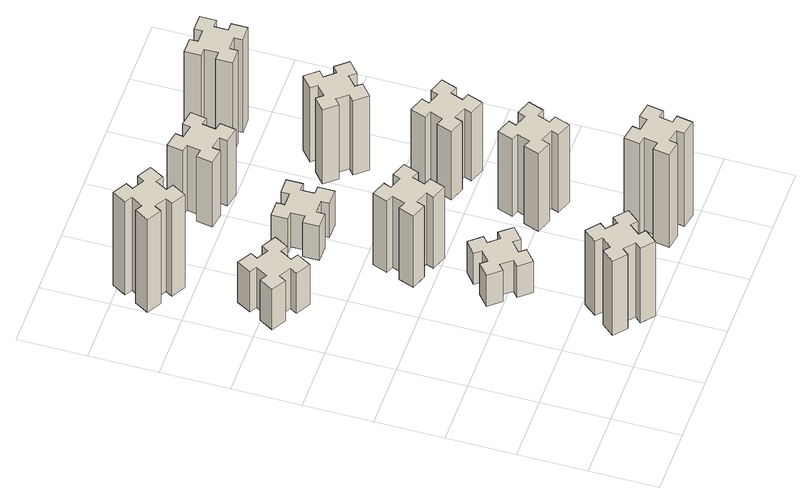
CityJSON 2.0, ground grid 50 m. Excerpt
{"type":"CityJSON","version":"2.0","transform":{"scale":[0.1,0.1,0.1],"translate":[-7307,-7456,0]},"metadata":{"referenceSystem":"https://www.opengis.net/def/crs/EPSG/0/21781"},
"CityObjects":{
"building1":{"type":"Building","attributes":{"class":"1000","function":"1000","usage":"1000","yearOfConstruction":2016,"roofType":"1000","measuredHeight":72,"storeysAboveGround":30,"storeysBelowGround":0},"geometry":[{"type":"Solid","lod":"1","boundaries":[[[[0,1,2,3,4,5,6,7,8,9,10,11,12,13,14,15,16,17,18,19]],[[17,16,20,21]],[[16,15,22,20]],[[15,14,23,22]],[[14,13,24,23]],[[13,12,25,24]],[[12,11,26,25]],[[11,10,27,26]],[[10,9,28,27]],[[9,8,29,28]],[[8,7,30,29]],[[7,6,31,30]],[[6,5,32,31]],[[5,4,33,32]],[[4,3,34,33]],[[3,2,35,34]],[[2,1,36,35]],[[1,0,37,36]],[[0,19,38,37]],[[19,18,39,38]],[[18,17,21,39]],[[24,25,26,27,28,29,30,31,32,33,34,35,36,37,38,39,21,20,22,23]]]]}]},
"building2":{"type":"Building","attributes":{"class":"1000","function":"1000","usage":"1000","yearOfConstruction":2016,"roofType":"1000","measuredHeight":39,"storeysAboveGround":30,"storeysBelowGround":0},"geometry":[{"type":"Solid","lod":"1","boundaries":[[[[40,41,42,43,44,45,46,47,48,49,50,51,52,53,54,55,56,57,58,59]],[[57,56,60,61]],[[56,55,62,60]],[[55,54,63,62]],[[54,53,64,63]],[[53,52,65,64]],[[52,51,66,65]],[[51,50,67,66]],[[50,49,68,67]],[[49,48,69,68]],[[48,47,70,69]],[[47,46,71,70]],[[46,45,72,71]],[[45,44,73,72]],[[44,43,74,73]],[[43,42,75,74]],[[42,41,76,75]],[[41,40,77,76]],[[40,59,78,77]],[[59,58,79,78]],[[58,57,61,79]],[[64,65,66,67,68,69,70,71,72,73,74,75,76,77,78,79,61,60,62,63]]]]}]},
"building3":{"type":"Building","attributes":{"class":"1000","function":"1000","usage":"1000","yearOfConstruction":2016,"roofType":"1000","measuredHeight":90,"storeysAboveGround":30,"storeysBelowGround":0},"geometry":[{"type":"Solid","lod":"1","boundaries":[[[[80,81,82,83,84,85,86,87,88,89,90,91,92,93,94,95,96,97,98,99]],[[97,96,100,101]],[[96,95,102,100]],[[95,94,103,102]],[[94,93,104,103]],[[93,92,105,104]],[[92,91,106,105]],[[91,90,107,106]],[[90,89,108,107]],[[89,88,109,108]],[[88,87,110,109]],[[87,86,111,110]],[[86,85,112,111]],[[85,84,113,112]],[[84,83,114,113]],[[83,82,115,114]],[[82,81,116,115]],[[81,80,117,116]],[[80,99,118,117]],[[99,98,119,118]],[[98,97,101,119]],[[104,105,106,107,108,109,110,111,112,113,114,115,116,117,118,119,101,100,102,103]]]]}]},
"building4":{"type":"Building","attributes":{"class":"1000","function":"1000","usage":"1000","yearOfConstruction":2016,"roofType":"1000","measuredHeight":30,"storeysAboveGround":30,"storeysBelowGround":0},"geometry":[{"type":"Solid","lod":"1","boundaries":[[[[120,121,122,123,124,125,126,127,128,129,130,131,132,133,134,135,136,137,138,139]],[[137,136,140,141]],[[136,135,142,140]],[[135,134,143,142]],[[134,133,144,143]],[[133,132,145,144]],[[132,131,146,145]],[[131,130,147,146]],[[130,129,148,147]],[[129,128,149,148]],[[128,127,150,149]],[[127,126,151,150]],[[126,125,152,151]],[[125,124,153,152]],[[124,123,154,153]],[[123,122,155,154]],[[122,121,156,155]],[[121,120,157,156]],[[120,139,158,157]],[[139,138,159,158]],[[138,137,141,159]],[[144,145,146,147,148,149,150,151,152,153,154,155,156,157,158,159,141,140,142,143]]]]}]},
"building5":{"type":"Building","attributes":{"class":"1000","function":"1000","usage":"1000","yearOfConstruction":2016,"roofType":"1000","measuredHeight":69,"storeysAboveGround":30,"storeysBelowGround":0},"geometry":[{"type":"Solid","lod":"1","boundaries":[[[[160,161,162,163,164,165,166,167,168,169,170,171,172,173,174,175,176,177,178,179]],[[177,176,180,181]],[[176,175,182,180]],[[175,174,183,182]],[[174,173,184,183]],[[173,172,185,184]],[[172,171,186,185]],[[171,170,187,186]],[[170,169,188,187]],[[169,168,189,188]],[[168,167,190,189]],[[167,166,191,190]],[[166,165,192,191]],[[165,164,193,192]],[[164,163,194,193]],[[163,162,195,194]],[[162,161,196,195]],[[161,160,197,196]],[[160,179,198,197]],[[179,178,199,198]],[[178,177,181,199]],[[184,185,186,187,188,189,190,191,192,193,194,195,196,197,198,199,181,180,182,183]]]]}]},
"building6":{"type":"Building","attributes":{"class":"1000","function":"1000","usage":"1000","yearOfConstruction":2016,"roofType":"1000","measuredHeight":33,"storeysAboveGround":30,"storeysBelowGround":0},"geometry":[{"type":"Solid","lod":"1","boundaries":[[[[200,201,202,203,204,205,206,207,208,209,210,211,212,213,214,215,216,217,218,219]],[[217,216,220,221]],[[216,215,222,220]],[[215,214,223,222]],[[214,213,224,223]],[[213,212,225,224]],[[212,211,226,225]],[[211,210,227,226]],[[210,209,228,227]],[[209,208,229,228]],[[208,207,230,229]],[[207,206,231,230]],[[206,205,232,231]],[[205,204,233,232]],[[204,203,234,233]],[[203,202,235,234]],[[202,201,236,235]],[[201,200,237,236]],[[200,219,238,237]],[[219,218,239,238]],[[218,217,221,239]],[[224,225,226,227,228,229,230,231,232,233,234,235,236,237,238,239,221,220,222,223]]]]}]},
"building7":{"type":"Building","attributes":{"class":"1000","function":"1000","usage":"1000","yearOfConstruction":2016,"roofType":"1000","measuredHeight":90,"storeysAboveGround":30,"storeysBelowGround":0},"geometry":[{"type":"Solid","lod":"1","boundaries":[[[[240,241,242,243,244,245,246,247,248,249,250,251,252,253,254,255,256,257,258,259]],[[257,256,260,261]],[[256,255,262,260]],[[255,254,263,262]],[[254,253,264,263]],[[253,252,265,264]],[[252,251,266,265]],[[251,250,267,266]],[[250,249,268,267]],[[249,248,269,268]],[[248,247,270,269]],[[247,246,271,270]],[[246,245,272,271]],[[245,244,273,272]],[[244,243,274,273]],[[243,242,275,274]],[[242,241,276,275]],[[241,240,277,276]],[[240,259,278,277]],[[259,258,279,278]],[[258,257,261,279]],[[264,265,266,267,268,269,270,271,272,273,274,275,276,277,278,279,261,260,262,263]]]]}]},
"building8":{"type":"Building","attributes":{"class":"1000","function":"1000","usage":"1000","yearOfConstruction":2016,"roofType":"1000","measuredHeight":63,"storeysAboveGround":30,"storeysBelowGround":0},"geometry":[{"type":"Solid","lod":"1","boundaries":[[[[280,281,282,283,284,285,286,287,288,289,290,291,292,293,294,295,296,297,298,299]],[[297,296,300,301]],[[296,295,302,300]],[[295,294,303,302]],[[294,293,304,303]],[[293,292,305,304]],[[292,291,306,305]],[[291,290,307,306]],[[290,289,308,307]],[[289,288,309,308]],[[288,287,310,309]],[[287,286,311,310]],[[286,285,312,311]],[[285,284,313,312]],[[284,283,314,313]],[[283,282,315,314]],[[282,281,316,315]],[[281,280,317,316]],[[280,299,318,317]],[[299,298,319,318]],[[298,297,301,319]],[[304,305,306,307,308,309,310,311,312,313,314,315,316,317,318,319,301,300,302,303]]]]}]},
"building9":{"type":"Building","attributes":{"class":"1000","function":"1000","usage":"1000","yearOfConstruction":2016,"roofType":"1000","measuredHeight":75,"storeysAboveGround":30,"storeysBelowGround":0},"geometry":[{"type":"Solid","lod":"1","boundaries":[[[[320,321,322,323,324,325,326,327,328,329,330,331,332,333,334,335,336,337,338,339]],[[337,336,340,341]],[[336,335,342,340]],[[335,334,343,342]],[[334,333,344,343]],[[333,332,345,344]],[[332,331,346,345]],[[331,330,347,346]],[[330,329,348,347]],[[329,328,349,348]],[[328,327,350,349]],[[327,326,351,350]],[[326,325,352,351]],[[325,324,353,352]],[[324,323,354,353]],[[323,322,355,354]],[[322,321,356,355]],[[321,320,357,356]],[[320,339,358,357]],[[339,338,359,358]],[[338,337,341,359]],[[344,345,346,347,348,349,350,351,352,353,354,355,356,357,358,359,341,340,342,343]]]]}]},
"building10":{"type":"Building","attributes":{"class":"1000","function":"1000","usage":"1000","yearOfConstruction":2016,"roofType":"1000","measuredHeight":66,"storeysAboveGround":30,"storeysBelowGround":0},"geometry":[{"type":"Solid","lod":"1","boundaries":[[[[360,361,362,363,364,365,366,367,368,369,370,371,372,373,374,375,376,377,378,379]],[[377,376,380,381]],[[376,375,382,380]],[[375,374,383,382]],[[374,373,384,383]],[[373,372,385,384]],[[372,371,386,385]],[[371,370,387,386]],[[370,369,388,387]],[[369,368,389,388]],[[368,367,390,389]],[[367,366,391,390]],[[366,365,392,391]],[[365,364,393,392]],[[364,363,394,393]],[[363,362,395,394]],[[362,361,396,395]],[[361,360,397,396]],[[360,379,398,397]],[[379,378,399,398]],[[378,377,381,399]],[[384,385,386,387,388,389,390,391,392,393,394,395,396,397,398,399,381,380,382,383]]]]}]},
"building11":{"type":"Building","attributes":{"class":"1000","function":"1000","usage":"1000","yearOfConstruction":2016,"roofType":"1000","measuredHeight":72,"storeysAboveGround":30,"storeysBelowGround":0},"geometry":[{"type":"Solid","lod":"1","boundaries":[[[[400,401,402,403,404,405,406,407,408,409,410,411,412,413,414,415,416,417,418,419]],[[417,416,420,421]],[[416,415,422,420]],[[415,414,423,422]],[[414,413,424,423]],[[413,412,425,424]],[[412,411,426,425]],[[411,410,427,426]],[[410,409,428,427]],[[409,408,429,428]],[[408,407,430,429]],[[407,406,431,430]],[[406,405,432,431]],[[405,404,433,432]],[[404,403,434,433]],[[403,402,435,434]],[[402,401,436,435]],[[401,400,437,436]],[[400,419,438,437]],[[419,418,439,438]],[[418,417,421,439]],[[424,425,426,427,428,429,430,431,432,433,434,435,436,437,438,439,421,420,422,423]]]]}]},
"building12":{"type":"Building","attributes":{"class":"1000","function":"1000","usage":"1000","yearOfConstruction":2016,"roofType":"1000","measuredHeight":90,"storeysAboveGround":30,"storeysBelowGround":0},"geometry":[{"type":"Solid","lod":"1","boundaries":[[[[440,441,442,443,444,445,446,447,448,449,450,451,452,453,454,455,456,457,458,459]],[[457,456,460,461]],[[456,455,462,460]],[[455,454,463,462]],[[454,453,464,463]],[[453,452,465,464]],[[452,451,466,465]],[[451,450,467,466]],[[450,449,468,467]],[[449,448,469,468]],[[448,447,470,469]],[[447,446,471,470]],[[446,445,472,471]],[[445,444,473,472]],[[444,443,474,473]],[[443,442,475,474]],[[442,441,476,475]],[[441,440,477,476]],[[440,459,478,477]],[[459,458,479,478]],[[458,457,461,479]],[[464,465,466,467,468,469,470,471,472,473,474,475,476,477,478,479,461,460,462,463]]]]}]}
},
"vertices":[
[866,193,0],[943,129,0],[904,83,0],[996,6,0],[1073,98,0],[1027,136,0],[1092,213,0],[1138,174,0],[1215,266,0],[1123,343,0],[1084,297,0],[1008,362,0],[1046,408,0],[954,485,0],[877,393,0],[923,354,0],[859,278,0],[813,316,0],[736,224,0],[828,147,0],[859,278,720],[813,316,720],[923,354,720],[877,393,720],[954,485,720],[1046,408,720],[1008,362,720],[1084,297,720],[1123,343,720],[1215,266,720],[1138,174,720],[1092,213,720],[1027,136,720],[1073,98,720],[996,6,720],[904,83,720],[943,129,720],[866,193,720],[828,147,720],[736,224,720],
[406,2367,0],[456,2454,0],[508,2424,0],[568,2528,0],[464,2588,0],[434,2536,0],[347,2586,0],[377,2638,0],[273,2698,0],[213,2594,0],[265,2564,0],[215,2477,0],[163,2507,0],[103,2403,0],[207,2343,0],[237,2395,0],[324,2345,0],[294,2293,0],[398,2233,0],[458,2337,0],[324,2345,390],[294,2293,390],[237,2395,390],[207,2343,390],[103,2403,390],[163,2507,390],[215,2477,390],[265,2564,390],[213,2594,390],[273,2698,390],[377,2638,390],[347,2586,390],[434,2536,390],[464,2588,390],[568,2528,390],[508,2424,390],[456,2454,390],[406,2367,390],[458,2337,390],[398,2233,390],
[137,3235,0],[224,3185,0],[194,3133,0],[298,3073,0],[358,3177,0],[306,3207,0],[356,3294,0],[408,3264,0],[468,3368,0],[364,3428,0],[334,3376,0],[247,3426,0],[277,3478,0],[173,3538,0],[113,3434,0],[165,3404,0],[115,3317,0],[63,3347,0],[3,3243,0],[107,3183,0],[115,3317,900],[63,3347,900],[165,3404,900],[113,3434,900],[173,3538,900],[277,3478,900],[247,3426,900],[334,3376,900],[364,3428,900],[468,3368,900],[408,3264,900],[356,3294,900],[306,3207,900],[358,3177,900],[298,3073,900],[194,3133,900],[224,3185,900],[137,3235,900],[107,3183,900],[3,3243,900],
[1008,969,0],[1084,1033,0],[1123,987,0],[1215,1064,0],[1138,1156,0],[1092,1118,0],[1027,1194,0],[1073,1233,0],[996,1325,0],[904,1248,0],[943,1202,0],[866,1137,0],[828,1183,0],[736,1106,0],[813,1014,0],[859,1053,0],[923,976,0],[877,938,0],[954,846,0],[1046,923,0],[923,976,300],[877,938,300],[859,1053,300],[813,1014,300],[736,1106,300],[828,1183,300],[866,1137,300],[943,1202,300],[904,1248,300],[996,1325,300],[1073,1233,300],[1027,1194,300],[1092,1118,300],[1138,1156,300],[1215,1064,300],[1123,987,300],[1084,1033,300],[1008,969,300],[1046,923,300],[954,846,300],
[1062,1641,0],[1096,1735,0],[1152,1714,0],[1193,1827,0],[1080,1868,0],[1060,1812,0],[966,1846,0],[987,1902,0],[874,1943,0],[833,1830,0],[889,1810,0],[855,1716,0],[799,1737,0],[757,1624,0],[870,1583,0],[891,1639,0],[985,1605,0],[964,1549,0],[1077,1507,0],[1118,1620,0],[985,1605,690],[964,1549,690],[891,1639,690],[870,1583,690],[757,1624,690],[799,1737,690],[855,1716,690],[889,1810,690],[833,1830,690],[874,1943,690],[987,1902,690],[966,1846,690],[1060,1812,690],[1080,1868,690],[1193,1827,690],[1152,1714,690],[1096,1735,690],[1062,1641,690],[1118,1620,690],[1077,1507,690],
[1085,2415,0],[1085,2515,0],[1145,2515,0],[1145,2635,0],[1025,2635,0],[1025,2575,0],[925,2575,0],[925,2635,0],[805,2635,0],[805,2515,0],[865,2515,0],[865,2415,0],[805,2415,0],[805,2295,0],[925,2295,0],[925,2355,0],[1025,2355,0],[1025,2295,0],[1145,2295,0],[1145,2415,0],[1025,2355,330],[1025,2295,330],[925,2355,330],[925,2295,330],[805,2295,330],[805,2415,330],[865,2415,330],[865,2515,330],[805,2515,330],[805,2635,330],[925,2635,330],[925,2575,330],[1025,2575,330],[1025,2635,330],[1145,2635,330],[1145,2515,330],[1085,2515,330],[1085,2415,330],[1145,2415,330],[1145,2295,330],
[1884,345,0],[1785,362,0],[1796,421,0],[1677,442,0],[1657,324,0],[1716,314,0],[1698,215,0],[1639,226,0],[1618,107,0],[1737,87,0],[1747,146,0],[1845,128,0],[1835,69,0],[1953,48,0],[1974,167,0],[1915,177,0],[1932,275,0],[1991,265,0],[2012,383,0],[1894,404,0],[1932,275,900],[1991,265,900],[1915,177,900],[1974,167,900],[1953,48,900],[1835,69,900],[1845,128,900],[1747,146,900],[1737,87,900],[1618,107,900],[1639,226,900],[1698,215,900],[1716,314,900],[1657,324,900],[1677,442,900],[1796,421,900],[1785,362,900],[1884,345,900],[1894,404,900],[2012,383,900],
[976,3274,0],[958,3175,0],[899,3186,0],[878,3067,0],[997,3047,0],[1007,3106,0],[1105,3088,0],[1095,3029,0],[1213,3008,0],[1234,3127,0],[1175,3137,0],[1192,3235,0],[1251,3225,0],[1272,3343,0],[1154,3364,0],[1144,3305,0],[1045,3322,0],[1056,3381,0],[937,3402,0],[917,3284,0],[1045,3322,630],[1056,3381,630],[1144,3305,630],[1154,3364,630],[1272,3343,630],[1251,3225,630],[1192,3235,630],[1175,3137,630],[1234,3127,630],[1213,3008,630],[1095,3029,630],[1105,3088,630],[1007,3106,630],[997,3047,630],[878,3067,630],[899,3186,630],[958,3175,630],[976,3274,630],[917,3284,630],[937,3402,630],
[1631,999,0],[1725,965,0],[1704,909,0],[1817,867,0],[1858,980,0],[1802,1001,0],[1836,1095,0],[1892,1074,0],[1933,1187,0],[1820,1228,0],[1800,1172,0],[1706,1206,0],[1727,1262,0],[1614,1303,0],[1573,1190,0],[1629,1170,0],[1595,1076,0],[1539,1097,0],[1497,984,0],[1610,943,0],[1595,1076,750],[1539,1097,750],[1629,1170,750],[1573,1190,750],[1614,1303,750],[1727,1262,750],[1706,1206,750],[1800,1172,750],[1820,1228,750],[1933,1187,750],[1892,1074,750],[1836,1095,750],[1802,1001,750],[1858,980,750],[1817,867,750],[1704,909,750],[1725,965,750],[1631,999,750],[1610,943,750],[1497,984,750],
[1900,1812,0],[1806,1846,0],[1827,1902,0],[1714,1943,0],[1673,1830,0],[1729,1810,0],[1695,1716,0],[1639,1737,0],[1597,1624,0],[1710,1583,0],[1731,1639,0],[1825,1605,0],[1804,1549,0],[1917,1507,0],[1958,1620,0],[1902,1641,0],[1936,1735,0],[1992,1714,0],[2033,1827,0],[1920,1868,0],[1936,1735,660],[1992,1714,660],[1902,1641,660],[1958,1620,660],[1917,1507,660],[1804,1549,660],[1825,1605,660],[1731,1639,660],[1710,1583,660],[1597,1624,660],[1639,1737,660],[1695,1716,660],[1729,1810,660],[1673,1830,660],[1714,1943,660],[1827,1902,660],[1806,1846,660],[1900,1812,660],[1920,1868,660],[2033,1827,660],
[1599,2433,0],[1663,2356,0],[1617,2318,0],[1694,2226,0],[1786,2303,0],[1748,2349,0],[1824,2413,0],[1863,2367,0],[1955,2444,0],[1878,2536,0],[1832,2498,0],[1767,2574,0],[1813,2613,0],[1736,2705,0],[1644,2628,0],[1683,2582,0],[1606,2517,0],[1568,2563,0],[1476,2486,0],[1553,2394,0],[1606,2517,720],[1568,2563,720],[1683,2582,720],[1644,2628,720],[1736,2705,720],[1813,2613,720],[1767,2574,720],[1832,2498,720],[1878,2536,720],[1955,2444,720],[1863,2367,720],[1824,2413,720],[1748,2349,720],[1786,2303,720],[1694,2226,720],[1617,2318,720],[1663,2356,720],[1599,2433,720],[1553,2394,720],[1476,2486,720],
[1665,3195,0],[1765,3195,0],[1765,3135,0],[1885,3135,0],[1885,3255,0],[1825,3255,0],[1825,3355,0],[1885,3355,0],[1885,3475,0],[1765,3475,0],[1765,3415,0],[1665,3415,0],[1665,3475,0],[1545,3475,0],[1545,3355,0],[1605,3355,0],[1605,3255,0],[1545,3255,0],[1545,3135,0],[1665,3135,0],[1605,3255,900],[1545,3255,900],[1605,3355,900],[1545,3355,900],[1545,3475,900],[1665,3475,900],[1665,3415,900],[1765,3415,900],[1765,3475,900],[1885,3475,900],[1885,3355,900],[1825,3355,900],[1825,3255,900],[1885,3255,900],[1885,3135,900],[1765,3135,900],[1765,3195,900],[1665,3195,900],[1665,3135,900],[1545,3135,900]
]}
